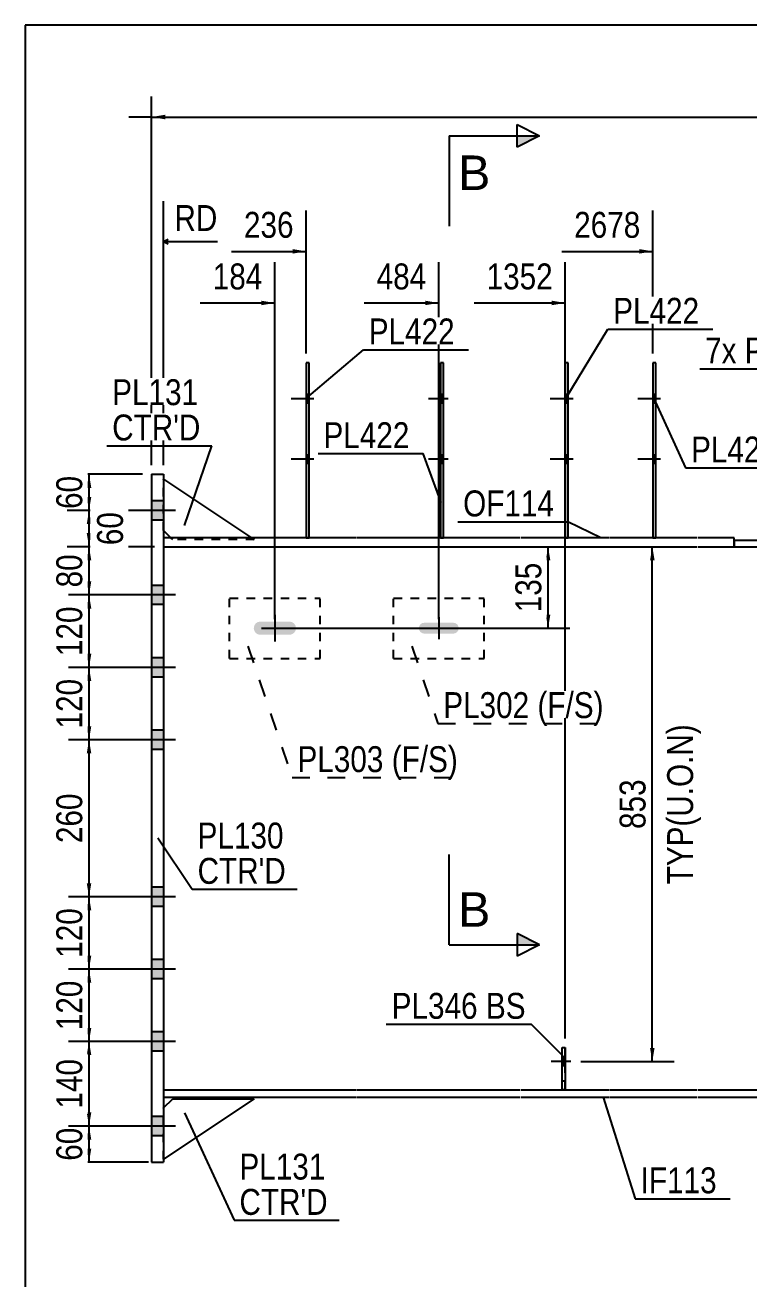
# Model space of a CAD drawing. Header units: millimetres. Extents: x -18 to 386, y -189 to 88.
# Drawn here: x -15.3 to 64.6, y -50.9 to 87.6 of the extents above; entities that cross this region are included whole.
import ezdxf

# ---------------------------------------------------------------- set-up
doc = ezdxf.new("R2010")
doc.units = ezdxf.units.MM
doc.linetypes.add('DXK_LINE_DOT1', pattern=[1.8814, 0.9407, -0.9407])
doc.linetypes.add('DXK_LINE_DOT2', pattern=[3.9198, 1.9599, -1.9599])
doc.styles.add('Arial', font='ARIAL.TTF', dxfattribs={"height": 0.2})
doc.styles.add('Arial Narrow', font='ARIALN.TTF', dxfattribs={"height": 0.2})

# ---------------------------------------------------------------- blocks, each defined once
blk = doc.blocks.new('Unknown-623477846-1210')
at = {"color": 5, "linetype": 'Continuous'}
for p, q in [((384.7, 87.63), (-15.3, 87.63)), ((-15.3, 87.63), (-15.3, -189.37))]:
    blk.add_line(p, q, dxfattribs=at)
blk = doc.blocks.new('Bolt-623477846-1665 - 1585')
at = {"linetype": 'Continuous'}
blk.add_hatch(color=3, dxfattribs=at).paths.add_polyline_path([(32.54, 20.77), (32.58, 21), (32.54, 21.23), (32.41, 21.43), (32.21, 21.56), (31.98, 21.6), (28.78, 21.6), (28.55, 21.56), (28.36, 21.43), (28.23, 21.23), (28.18, 21), (28.23, 20.77), (28.36, 20.58), (28.55, 20.45), (28.78, 20.4), (31.98, 20.4), (32.21, 20.45), (32.41, 20.58)])
at = {"color": 3, "linetype": 'Continuous'}
for p, q in [((30.38, 22.2), (30.38, 19.8)), ((29.18, 21), (31.58, 21))]:
    blk.add_line(p, q, dxfattribs=at)
blk = doc.blocks.new('Part-623477846-1671 - 1585')
at = {"color": 2, "linetype": 'Continuous'}
for p, q in [((62.98, 30.67), (62.98, 30)), ((73.65, 30.67), (62.98, 30.67)), ((83.48, 30.67), (73.75, 30.67)), ((93.15, 30.67), (83.58, 30.67)), ((122.33, 30.67), (93.25, 30.67)), ((122.33, 30), (122.33, 30.67)), ((62.98, 30), (73.65, 30)), ((73.75, 30), (83.48, 30)), ((83.58, 30), (93.15, 30)), ((93.25, 30), (122.33, 30))]:
    blk.add_line(p, q, dxfattribs=at)
blk = doc.blocks.new('Part-623477846-1683 - 1585')
at = {"color": 2, "linetype": 'Continuous'}
for p, q in [((-1.33, 38), (0, 38)), ((-1.33, 38), (-1.33, -38)), ((0, 38), (0, -38)), ((-1.33, -38), (0, -38))]:
    blk.add_line(p, q, dxfattribs=at)
blk = doc.blocks.new('Part-623477846-1688 - 1585')
at = {"color": 7, "linetype": 'DXK_LINE_DOT1'}
for p, q in [((25.38, 17.67), (25.38, 24.33)), ((25.38, 24.33), (35.38, 24.33)), ((35.38, 17.67), (35.38, 24.33)), ((25.38, 17.67), (35.38, 17.67))]:
    blk.add_line(p, q, dxfattribs=at)
blk = doc.blocks.new('Bolt-623477846-1648 - 1585')
at = {"linetype": 'Continuous'}
blk.add_hatch(color=3, dxfattribs=at).paths.add_polyline_path([(44.35, -27.33), (44.35, -26.4), (44.02, -26.4), (44.02, -27.33)])
at = {"color": 3, "linetype": 'Continuous'}
for p, q in [((44.98, -26.87), (42.78, -26.87)), ((44.35, -26.4), (44.02, -26.4)), ((44.35, -27.33), (44.02, -27.33))]:
    blk.add_line(p, q, dxfattribs=at)
blk = doc.blocks.new('Bolt-623477846-1649 - 1585')
at = {"color": 3, "linetype": 'DXK_LINE_DOT2'}
for p, q in [((44.98, -26.87), (42.78, -26.87)), ((44.35, -26.4), (44.02, -26.4)), ((44.35, -27.33), (44.02, -27.33))]:
    blk.add_line(p, q, dxfattribs=at)
blk = doc.blocks.new('Bolt-623477846-1653 - 1585')
at = {"linetype": 'Continuous'}
for points in [[(16.07, 45.87), (16.07, 46.8), (15.73, 46.8), (15.73, 45.87)], [(16.07, 45.87), (16.07, 46.8), (15.73, 46.8), (15.73, 45.87)], [(16.07, 39.2), (16.07, 40.13), (15.73, 40.13), (15.73, 39.2)], [(16.07, 39.2), (16.07, 40.13), (15.73, 40.13), (15.73, 39.2)]]:
    blk.add_hatch(color=3, dxfattribs=at).paths.add_polyline_path(points)
at = {"color": 3, "linetype": 'Continuous'}
for p, q in [((16.6, 46.33), (14.07, 46.33)), ((16.6, 46.33), (14.07, 46.33)), ((16.07, 46.8), (15.73, 46.8)), ((16.07, 46.8), (15.73, 46.8)), ((16.07, 45.87), (15.73, 45.87)), ((16.07, 45.87), (15.73, 45.87)), ((16.6, 39.67), (14.07, 39.67)), ((16.6, 39.67), (14.07, 39.67)), ((16.07, 40.13), (15.73, 40.13)), ((16.07, 40.13), (15.73, 40.13)), ((16.07, 39.2), (15.73, 39.2)), ((16.07, 39.2), (15.73, 39.2))]:
    blk.add_line(p, q, dxfattribs=at)
blk = doc.blocks.new('Bolt-623477846-1654 - 1585')
at = {"linetype": 'Continuous'}
for points in [[(54.35, 45.87), (54.35, 46.8), (54.02, 46.8), (54.02, 45.87)], [(54.35, 45.87), (54.35, 46.8), (54.02, 46.8), (54.02, 45.87)], [(54.35, 39.2), (54.35, 40.13), (54.02, 40.13), (54.02, 39.2)], [(54.35, 39.2), (54.35, 40.13), (54.02, 40.13), (54.02, 39.2)]]:
    blk.add_hatch(color=3, dxfattribs=at).paths.add_polyline_path(points)
at = {"color": 3, "linetype": 'Continuous'}
for p, q in [((54.88, 46.33), (52.35, 46.33)), ((54.88, 46.33), (52.35, 46.33)), ((54.35, 46.8), (54.02, 46.8)), ((54.35, 46.8), (54.02, 46.8)), ((54.35, 45.87), (54.02, 45.87)), ((54.35, 45.87), (54.02, 45.87)), ((54.88, 39.67), (52.35, 39.67)), ((54.88, 39.67), (52.35, 39.67)), ((54.35, 40.13), (54.02, 40.13)), ((54.35, 40.13), (54.02, 40.13)), ((54.35, 39.2), (54.02, 39.2)), ((54.35, 39.2), (54.02, 39.2))]:
    blk.add_line(p, q, dxfattribs=at)
blk = doc.blocks.new('Bolt-623477846-1663 - 1585')
at = {"linetype": 'Continuous'}
for points in [[(44.68, 45.87), (44.68, 46.8), (44.35, 46.8), (44.35, 45.87)], [(44.68, 45.87), (44.68, 46.8), (44.35, 46.8), (44.35, 45.87)], [(44.68, 39.2), (44.68, 40.13), (44.35, 40.13), (44.35, 39.2)], [(44.68, 39.2), (44.68, 40.13), (44.35, 40.13), (44.35, 39.2)]]:
    blk.add_hatch(color=3, dxfattribs=at).paths.add_polyline_path(points)
at = {"color": 3, "linetype": 'Continuous'}
for p, q in [((45.22, 46.33), (42.68, 46.33)), ((45.22, 46.33), (42.68, 46.33)), ((44.68, 46.8), (44.35, 46.8)), ((44.68, 46.8), (44.35, 46.8)), ((44.68, 45.87), (44.35, 45.87)), ((44.68, 45.87), (44.35, 45.87)), ((45.22, 39.67), (42.68, 39.67)), ((45.22, 39.67), (42.68, 39.67)), ((44.68, 40.13), (44.35, 40.13)), ((44.68, 40.13), (44.35, 40.13)), ((44.68, 39.2), (44.35, 39.2)), ((44.68, 39.2), (44.35, 39.2))]:
    blk.add_line(p, q, dxfattribs=at)
blk = doc.blocks.new('Bolt-623477846-1664 - 1585')
at = {"linetype": 'Continuous'}
blk.add_hatch(color=3, dxfattribs=at).paths.add_polyline_path([(14.56, 20.72), (14.62, 21), (14.56, 21.28), (14.4, 21.52), (14.16, 21.68), (13.88, 21.73), (10.68, 21.73), (10.4, 21.68), (10.16, 21.52), (10.01, 21.28), (9.95, 21), (10.01, 20.72), (10.16, 20.48), (10.4, 20.32), (10.68, 20.27), (13.88, 20.27), (14.16, 20.32), (14.4, 20.48)])
at = {"color": 3, "linetype": 'Continuous'}
for p, q in [((12.28, 22.47), (12.28, 19.53)), ((10.82, 21), (13.75, 21))]:
    blk.add_line(p, q, dxfattribs=at)
blk = doc.blocks.new('Bolt-623477846-1667 - 1585')
at = {"linetype": 'Continuous'}
for points in [[(-1.33, 35.07), (-1.33, 32.93), (0, 32.93), (0, 35.07)], [(-1.33, 35.07), (-1.33, 32.93), (0, 32.93), (0, 35.07)], [(-1.33, 25.73), (-1.33, 23.6), (0, 23.6), (0, 25.73)], [(-1.33, 25.73), (-1.33, 23.6), (0, 23.6), (0, 25.73)], [(-1.33, 17.73), (-1.33, 15.6), (0, 15.6), (0, 17.73)], [(-1.33, 17.73), (-1.33, 15.6), (0, 15.6), (0, 17.73)], [(-1.33, 9.73), (-1.33, 7.6), (0, 7.6), (0, 9.73)], [(-1.33, 9.73), (-1.33, 7.6), (0, 7.6), (0, 9.73)], [(-1.33, -7.6), (-1.33, -9.73), (0, -9.73), (0, -7.6)], [(-1.33, -7.6), (-1.33, -9.73), (0, -9.73), (0, -7.6)], [(-1.33, -15.6), (-1.33, -17.73), (0, -17.73), (0, -15.6)], [(-1.33, -15.6), (-1.33, -17.73), (0, -17.73), (0, -15.6)], [(-1.33, -23.6), (-1.33, -25.73), (0, -25.73), (0, -23.6)], [(-1.33, -23.6), (-1.33, -25.73), (0, -25.73), (0, -23.6)], [(-1.33, -32.93), (-1.33, -35.07), (0, -35.07), (0, -32.93)], [(-1.33, -32.93), (-1.33, -35.07), (0, -35.07), (0, -32.93)]]:
    blk.add_hatch(color=3, dxfattribs=at).paths.add_polyline_path(points)
at = {"color": 3, "linetype": 'Continuous'}
for p, q in [((0, 35.07), (-1.33, 35.07)), ((0, 35.07), (-1.33, 35.07)), ((1.32, 34), (-6.67, 34)), ((1.32, 34), (-6.67, 34)), ((0, 32.93), (-1.33, 32.93)), ((0, 32.93), (-1.33, 32.93)), ((0, 25.73), (-1.33, 25.73)), ((0, 25.73), (-1.33, 25.73)), ((1.32, 24.67), (-6.67, 24.67)), ((1.32, 24.67), (-6.67, 24.67)), ((0, 23.6), (-1.33, 23.6)), ((0, 23.6), (-1.33, 23.6)), ((1.32, 16.67), (-6.67, 16.67)), ((1.32, 16.67), (-6.67, 16.67)), ((0, 17.73), (-1.33, 17.73)), ((0, 17.73), (-1.33, 17.73)), ((0, 15.6), (-1.33, 15.6)), ((0, 15.6), (-1.33, 15.6)), ((0, 9.73), (-1.33, 9.73)), ((0, 9.73), (-1.33, 9.73)), ((1.32, 8.67), (-6.67, 8.67)), ((1.32, 8.67), (-6.67, 8.67)), ((0, 7.6), (-1.33, 7.6)), ((0, 7.6), (-1.33, 7.6)), ((0, -7.6), (-1.33, -7.6)), ((0, -7.6), (-1.33, -7.6)), ((1.32, -8.67), (-6.67, -8.67)), ((1.32, -8.67), (-6.67, -8.67)), ((0, -9.73), (-1.33, -9.73)), ((0, -9.73), (-1.33, -9.73)), ((0, -15.6), (-1.33, -15.6)), ((0, -15.6), (-1.33, -15.6)), ((1.32, -16.67), (-6.67, -16.67)), ((1.32, -16.67), (-6.67, -16.67)), ((0, -17.73), (-1.33, -17.73)), ((0, -17.73), (-1.33, -17.73)), ((1.32, -24.67), (-6.67, -24.67)), ((1.32, -24.67), (-6.67, -24.67)), ((0, -23.6), (-1.33, -23.6)), ((0, -23.6), (-1.33, -23.6)), ((0, -25.73), (-1.33, -25.73)), ((0, -25.73), (-1.33, -25.73)), ((0, -32.93), (-1.33, -32.93)), ((0, -32.93), (-1.33, -32.93)), ((1.32, -34), (-6.67, -34)), ((1.32, -34), (-6.67, -34)), ((0, -35.07), (-1.33, -35.07)), ((0, -35.07), (-1.33, -35.07))]:
    blk.add_line(p, q, dxfattribs=at)
blk = doc.blocks.new('Part-623477846-1670 - 1585')
at = {"color": 2, "linetype": 'Continuous'}
for p, q in [((21.28, 31), (0, 31)), ((39.38, 31), (21.38, 31)), ((49.22, 31), (39.48, 31)), ((58.88, 31), (49.32, 31)), ((62.98, 31), (58.98, 31)), ((62.98, 30), (62.98, 31)), ((0, 30), (21.28, 30)), ((21.38, 30), (39.38, 30)), ((39.48, 30), (49.22, 30)), ((49.32, 30), (58.88, 30)), ((58.98, 30), (62.98, 30))]:
    blk.add_line(p, q, dxfattribs=at)
at = {"color": 7, "linetype": 'DXK_LINE_DOT1'}
blk.add_line((0, 31), (0, 30), dxfattribs=at)
blk = doc.blocks.new('Part-623477846-1676 - 1585')
at = {"color": 2, "linetype": 'Continuous'}
for p, q in [((0, -30), (21.28, -30)), ((21.38, -30), (39.38, -30)), ((39.48, -30), (49.22, -30)), ((49.32, -30), (58.88, -30)), ((58.98, -30), (69.65, -30)), ((69.65, -30), (69.65, -30.8)), ((0, -30.8), (21.28, -30.8)), ((21.38, -30.8), (39.38, -30.8)), ((39.48, -30.8), (49.22, -30.8)), ((49.32, -30.8), (58.88, -30.8)), ((58.98, -30.8), (69.65, -30.8))]:
    blk.add_line(p, q, dxfattribs=at)
at = {"color": 7, "linetype": 'DXK_LINE_DOT1'}
blk.add_line((0, -30), (0, -30.8), dxfattribs=at)
blk = doc.blocks.new('Part-623477846-1684 - 1585')
at = {"color": 2, "linetype": 'Continuous'}
for p, q in [((10, -31), (0, -37.67)), ((0, -32), (1, -31)), ((1, -31), (10, -31))]:
    blk.add_line(p, q, dxfattribs=at)
at = {"color": 7, "linetype": 'DXK_LINE_DOT1'}
blk.add_line((0, -37.67), (0, -32), dxfattribs=at)
blk = doc.blocks.new('Part-623477846-1685 - 1585')
at = {"color": 2, "linetype": 'Continuous'}
for p, q in [((0, 37.47), (9.7, 31)), ((0, 31.8), (0.8, 31))]:
    blk.add_line(p, q, dxfattribs=at)
at = {"color": 7, "linetype": 'DXK_LINE_DOT1'}
for p, q in [((0, 31.8), (0, 37.47)), ((1, 30.8), (0.8, 31)), ((10, 30.8), (1, 30.8)), ((9.7, 31), (10, 30.8))]:
    blk.add_line(p, q, dxfattribs=at)
blk = doc.blocks.new('Part-623477846-1689 - 1585')
at = {"color": 7, "linetype": 'DXK_LINE_DOT1'}
for p, q in [((7.28, 17.67), (7.28, 24.33)), ((7.28, 24.33), (17.28, 24.33)), ((17.28, 17.67), (17.28, 24.33)), ((7.28, 17.67), (17.28, 17.67))]:
    blk.add_line(p, q, dxfattribs=at)
blk = doc.blocks.new('Part-623477846-1690 - 1585')
at = {"color": 2, "linetype": 'Continuous'}
for p, q in [((44.68, 50.33), (44.35, 50.33)), ((44.35, 50.33), (44.35, 31)), ((44.68, 31), (44.68, 50.33))]:
    blk.add_line(p, q, dxfattribs=at)
at = {"color": 7, "linetype": 'DXK_LINE_DOT1'}
blk.add_line((44.35, 31), (44.68, 31), dxfattribs=at)
blk = doc.blocks.new('Part-623477846-1699 - 1585')
at = {"color": 2, "linetype": 'Continuous'}
for p, q in [((54.35, 50.33), (54.02, 50.33)), ((54.02, 50.33), (54.02, 31)), ((54.35, 31), (54.35, 50.33))]:
    blk.add_line(p, q, dxfattribs=at)
at = {"color": 7, "linetype": 'DXK_LINE_DOT1'}
blk.add_line((54.02, 31), (54.35, 31), dxfattribs=at)
blk = doc.blocks.new('Part-623477846-1700 - 1585')
at = {"color": 2, "linetype": 'Continuous'}
for p, q in [((16.07, 50.33), (15.73, 50.33)), ((15.73, 50.33), (15.73, 31)), ((16.07, 31), (16.07, 50.33))]:
    blk.add_line(p, q, dxfattribs=at)
at = {"color": 7, "linetype": 'DXK_LINE_DOT1'}
blk.add_line((15.73, 31), (16.07, 31), dxfattribs=at)
blk = doc.blocks.new('Part-623477846-1704 - 1585')
at = {"color": 7, "linetype": 'DXK_LINE_DOT1'}
for p, q in [((44.02, -30), (44.02, -25.33)), ((44.02, -25.33), (44.35, -25.33)), ((44.35, -30), (44.35, -25.33)), ((44.02, -29), (44.35, -29)), ((44.35, -30), (44.02, -30))]:
    blk.add_line(p, q, dxfattribs=at)
blk = doc.blocks.new('Part-623477846-1705 - 1585')
at = {"color": 2, "linetype": 'Continuous'}
for p, q in [((44.02, -30), (44.02, -25.33)), ((44.02, -25.33), (44.35, -25.33)), ((44.35, -25.33), (44.35, -30))]:
    blk.add_line(p, q, dxfattribs=at)
blk = doc.blocks.new('Part-623477846-1716 - 1585')
at = {"color": 7, "linetype": 'DXK_LINE_DOT1'}
for p, q in [((0, 30), (0, -30)), ((0, 30), (21.28, 30)), ((21.38, 30), (39.38, 30)), ((39.48, 30), (49.22, 30)), ((49.32, 30), (58.88, 30)), ((58.98, 30), (73.65, 30)), ((73.75, 30), (83.48, 30)), ((83.58, 30), (93.15, 30)), ((93.25, 30), (108.33, 30)), ((0, -30), (21.28, -30)), ((21.38, -30), (39.38, -30)), ((39.48, -30), (44.02, -30)), ((44.35, -30), (49.22, -30)), ((49.32, -30), (58.88, -30)), ((58.98, -30), (73.65, -30)), ((73.75, -30), (78.28, -30)), ((78.62, -30), (83.48, -30)), ((83.58, -30), (93.15, -30)), ((93.25, -30), (108.33, -30))]:
    blk.add_line(p, q, dxfattribs=at)
at = {"color": 2, "linetype": 'Continuous'}
blk.add_line((108.33, 30), (108.33, -30), dxfattribs=at)
blk = doc.blocks.new('Part-623477846-1725 - 1585')
at = {"color": 2, "linetype": 'Continuous'}
for p, q in [((30.9, 50.33), (30.57, 50.33)), ((30.57, 50.33), (30.57, 31)), ((30.9, 31), (30.9, 50.33))]:
    blk.add_line(p, q, dxfattribs=at)
at = {"color": 7, "linetype": 'DXK_LINE_DOT1'}
blk.add_line((30.57, 31), (30.9, 31), dxfattribs=at)
blk = doc.blocks.new('Bolt-623477846-1726 - 1585')
at = {"linetype": 'Continuous'}
for points in [[(30.9, 45.87), (30.9, 46.8), (30.57, 46.8), (30.57, 45.87)], [(30.9, 45.87), (30.9, 46.8), (30.57, 46.8), (30.57, 45.87)], [(30.9, 39.2), (30.9, 40.13), (30.57, 40.13), (30.57, 39.2)], [(30.9, 39.2), (30.9, 40.13), (30.57, 40.13), (30.57, 39.2)]]:
    blk.add_hatch(color=3, dxfattribs=at).paths.add_polyline_path(points)
at = {"color": 3, "linetype": 'Continuous'}
for p, q in [((31.43, 46.33), (29.23, 46.33)), ((31.43, 46.33), (29.23, 46.33)), ((30.9, 46.8), (30.57, 46.8)), ((30.9, 46.8), (30.57, 46.8)), ((30.9, 45.87), (30.57, 45.87)), ((30.9, 45.87), (30.57, 45.87)), ((31.43, 39.67), (29.23, 39.67)), ((31.43, 39.67), (29.23, 39.67)), ((30.9, 40.13), (30.57, 40.13)), ((30.9, 40.13), (30.57, 40.13)), ((30.9, 39.2), (30.57, 39.2)), ((30.9, 39.2), (30.57, 39.2))]:
    blk.add_line(p, q, dxfattribs=at)
blk = doc.blocks.new('StraightDimension-623477846-2035 - 1585')
at = {"linetype": 'Continuous'}
for points in [[(-8.49, 15.17), (-8.24, 16.67), (-7.99, 15.17)], [(-7.99, 10.17), (-8.24, 8.67), (-8.49, 10.17)]]:
    blk.add_hatch(color=7, dxfattribs=at).paths.add_polyline_path(points)
at = {"color": 7, "linetype": 'Continuous'}
for p, q in [((-1, 16.67), (-10.49, 16.67)), ((-8.24, 8.67), (-8.24, 16.67)), ((-1, 8.67), (-10.49, 8.67))]:
    blk.add_line(p, q, dxfattribs=at)
at = {"color": 0}
blk.add_wipeout([(-8.39, 16.01), (-12.59, 16.01), (-12.59, 9.32), (-8.39, 9.32)], dxfattribs=at)
at = {"color": 3, "style": 'Arial Narrow'}
blk.add_text('120', height=2.863, rotation=90.0002, dxfattribs=at).set_placement((-8.99, 9.92))
blk = doc.blocks.new('StraightDimension-623477846-6845 - 1585')
at = {"linetype": 'Continuous'}
blk.add_hatch(color=7, dxfattribs=at).paths.add_polyline_path([(10.78, 57.18), (12.28, 56.93), (10.78, 56.68)])
at = {"color": 7, "linetype": 'Continuous'}
for p, q in [((12.28, 22), (12.28, 61.43)), ((4.05, 56.93), (12.28, 56.93))]:
    blk.add_line(p, q, dxfattribs=at)
at = {"color": 0, "linetype": 'Continuous'}
blk.add_wipeout([(6.53, 64.28), (6.53, 68.48), (0.59, 68.48), (0.59, 64.28)], dxfattribs=at)
at = {"color": 7, "linetype": 'Continuous'}
for p, q in [((0, 39), (0, 68.18)), ((0.5, 63.93), (0, 63.68)), ((0.5, 63.43), (0, 63.68)), ((5.93, 63.68), (0, 63.68))]:
    blk.add_line(p, q, dxfattribs=at)
at = {"color": 3, "linetype": 'Continuous', "style": 'Arial Narrow'}
blk.add_text('RD', height=2.863, dxfattribs=at).set_placement((1.19, 64.88))
at = {"color": 0}
blk.add_wipeout([(11.51, 57.83), (11.51, 62.03), (4.82, 62.03), (4.82, 57.83)], dxfattribs=at)
at = {"color": 3, "style": 'Arial Narrow'}
blk.add_text('184', height=2.863, dxfattribs=at).set_placement((5.42, 58.43))
blk = doc.blocks.new('StraightDimension-623477846-6842 - 1585')
at = {"linetype": 'Continuous'}
blk.add_hatch(color=7, dxfattribs=at).paths.add_polyline_path([(42.85, 57.18), (44.35, 56.93), (42.85, 56.68)])
at = {"color": 7, "linetype": 'Continuous'}
for p, q in [((44.35, -24.33), (44.35, 61.43)), ((34.29, 56.93), (44.35, 56.93))]:
    blk.add_line(p, q, dxfattribs=at)
at = {"color": 0}
blk.add_wipeout([(43.58, 57.83), (43.58, 62.03), (35.06, 62.03), (35.06, 57.83)], dxfattribs=at)
at = {"color": 3, "style": 'Arial Narrow'}
blk.add_text('1352', height=2.863, dxfattribs=at).set_placement((35.66, 58.43))
blk = doc.blocks.new('StraightDimension-623477846-6841 - 1585')
at = {"linetype": 'Continuous'}
blk.add_hatch(color=7, dxfattribs=at).paths.add_polyline_path([(52.52, 62.88), (54.02, 62.63), (52.52, 62.38)])
at = {"color": 7, "linetype": 'Continuous'}
for p, q in [((54.02, 51.33), (54.02, 67.13)), ((43.95, 62.63), (54.02, 62.63))]:
    blk.add_line(p, q, dxfattribs=at)
at = {"color": 0}
blk.add_wipeout([(53.24, 63.53), (53.24, 67.73), (44.73, 67.73), (44.73, 63.53)], dxfattribs=at)
at = {"color": 3, "style": 'Arial Narrow'}
blk.add_text('2678', height=2.863, dxfattribs=at).set_placement((45.33, 64.13))
blk = doc.blocks.new('StraightDimension-623477846-2042 - 1585')
at = {"linetype": 'Continuous'}
for points in [[(-8.49, 23.17), (-8.24, 24.67), (-7.99, 23.17)], [(-7.99, 18.17), (-8.24, 16.67), (-8.49, 18.17)]]:
    blk.add_hatch(color=7, dxfattribs=at).paths.add_polyline_path(points)
at = {"color": 7, "linetype": 'Continuous'}
for p, q in [((-1, 24.67), (-10.49, 24.67)), ((-8.24, 16.67), (-8.24, 24.67)), ((-1, 16.67), (-10.49, 16.67))]:
    blk.add_line(p, q, dxfattribs=at)
at = {"color": 0}
blk.add_wipeout([(-8.39, 24.01), (-12.59, 24.01), (-12.59, 17.32), (-8.39, 17.32)], dxfattribs=at)
at = {"color": 3, "style": 'Arial Narrow'}
blk.add_text('120', height=2.863, rotation=90.0002, dxfattribs=at).set_placement((-8.99, 17.92))
blk = doc.blocks.new('StraightDimension-623477846-1913 - 1585')
at = {"linetype": 'Continuous'}
for points in [[(53.71, 28.5), (53.96, 30), (54.21, 28.5)], [(54.21, -25.37), (53.96, -26.87), (53.71, -25.37)]]:
    blk.add_hatch(color=7, dxfattribs=at).paths.add_polyline_path(points)
at = {"color": 7, "linetype": 'Continuous'}
for p, q in [((46.07, 30), (56.36, 30)), ((53.96, -26.87), (53.96, 30)), ((46.07, -26.87), (56.36, -26.87))]:
    blk.add_line(p, q, dxfattribs=at)
at = {"color": 0, "linetype": 'Continuous'}
blk.add_wipeout([(59.06, 11.02), (54.86, 11.02), (54.86, -7.89), (59.06, -7.89)], dxfattribs=at)
at = {"color": 3, "linetype": 'Continuous', "style": 'Arial Narrow'}
blk.add_text('TYP(U.O.N)', height=2.863, rotation=90.0002, dxfattribs=at).set_placement((58.46, -7.29))
at = {"color": 0}
blk.add_wipeout([(53.81, 4.91), (49.61, 4.91), (49.61, -1.78), (53.81, -1.78)], dxfattribs=at)
at = {"color": 3, "style": 'Arial Narrow'}
blk.add_text('853', height=2.863, rotation=90.0002, dxfattribs=at).set_placement((53.21, -1.18))
blk = doc.blocks.new('StraightDimension-623477846-1926 - 1585')
at = {"linetype": 'Continuous'}
for points in [[(42.2, 28.5), (42.45, 30), (42.7, 28.5)], [(42.7, 22.5), (42.45, 21), (42.2, 22.5)]]:
    blk.add_hatch(color=7, dxfattribs=at).paths.add_polyline_path(points)
at = {"color": 7, "linetype": 'Continuous'}
for p, q in [((13.28, 30), (44.85, 30)), ((42.45, 21), (42.45, 30)), ((13.28, 21), (44.85, 21))]:
    blk.add_line(p, q, dxfattribs=at)
at = {"color": 0}
blk.add_wipeout([(42.3, 28.84), (38.1, 28.84), (38.1, 22.16), (42.3, 22.16)], dxfattribs=at)
at = {"color": 3, "style": 'Arial Narrow'}
blk.add_text('135', height=2.863, rotation=90.0002, dxfattribs=at).set_placement((41.7, 22.76))
blk = doc.blocks.new('StraightDimension-623477846-1994 - 1585')
at = {"linetype": 'Continuous'}
for points in [[(-8.49, 36.5), (-8.24, 38), (-7.99, 36.5)], [(-7.99, 35.5), (-8.24, 34), (-8.49, 35.5)]]:
    blk.add_hatch(color=7, dxfattribs=at).paths.add_polyline_path(points)
at = {"color": 7, "linetype": 'Continuous'}
for p, q in [((-2.33, 38), (-10.49, 38)), ((-8.24, 34), (-8.24, 38)), ((-1, 34), (-10.49, 34))]:
    blk.add_line(p, q, dxfattribs=at)
at = {"color": 0}
blk.add_wipeout([(-8.39, 38.43), (-12.59, 38.43), (-12.59, 33.57), (-8.39, 33.57)], dxfattribs=at)
at = {"color": 3, "style": 'Arial Narrow'}
blk.add_text('60', height=2.863, rotation=90.0002, dxfattribs=at).set_placement((-8.99, 34.17))
blk = doc.blocks.new('StraightDimension-623477846-2011 - 1585')
at = {"linetype": 'Continuous'}
for points in [[(-8.49, -18.17), (-8.24, -16.67), (-7.99, -18.17)], [(-7.99, -23.16), (-8.24, -24.66), (-8.49, -23.16)]]:
    blk.add_hatch(color=7, dxfattribs=at).paths.add_polyline_path(points)
at = {"color": 7, "linetype": 'Continuous'}
for p, q in [((-1, -16.67), (-10.49, -16.67)), ((-8.24, -24.66), (-8.24, -16.67)), ((-1, -24.66), (-10.49, -24.66))]:
    blk.add_line(p, q, dxfattribs=at)
at = {"color": 0}
blk.add_wipeout([(-8.39, -17.32), (-12.59, -17.32), (-12.59, -24.01), (-8.39, -24.01)], dxfattribs=at)
at = {"color": 3, "style": 'Arial Narrow'}
blk.add_text('120', height=2.863, rotation=90.0002, dxfattribs=at).set_placement((-8.99, -23.41))
blk = doc.blocks.new('StraightDimension-623477846-2021 - 1585')
at = {"linetype": 'Continuous'}
for points in [[(-8.49, -10.17), (-8.24, -8.67), (-7.99, -10.17)], [(-7.99, -15.17), (-8.24, -16.67), (-8.49, -15.17)]]:
    blk.add_hatch(color=7, dxfattribs=at).paths.add_polyline_path(points)
at = {"color": 7, "linetype": 'Continuous'}
for p, q in [((-1, -8.67), (-10.49, -8.67)), ((-8.24, -16.67), (-8.24, -8.67)), ((-1, -16.67), (-10.49, -16.67))]:
    blk.add_line(p, q, dxfattribs=at)
at = {"color": 0}
blk.add_wipeout([(-8.39, -9.32), (-12.59, -9.32), (-12.59, -16.01), (-8.39, -16.01)], dxfattribs=at)
at = {"color": 3, "style": 'Arial Narrow'}
blk.add_text('120', height=2.863, rotation=90.0002, dxfattribs=at).set_placement((-8.99, -15.41))
blk = doc.blocks.new('StraightDimension-623477846-2028 - 1585')
at = {"linetype": 'Continuous'}
for points in [[(-8.49, 7.17), (-8.24, 8.67), (-7.99, 7.17)], [(-7.99, -7.17), (-8.24, -8.67), (-8.49, -7.17)]]:
    blk.add_hatch(color=7, dxfattribs=at).paths.add_polyline_path(points)
at = {"color": 7, "linetype": 'Continuous'}
for p, q in [((-1, 8.67), (-10.49, 8.67)), ((-8.24, -8.67), (-8.24, 8.67)), ((-1, -8.67), (-10.49, -8.67))]:
    blk.add_line(p, q, dxfattribs=at)
at = {"color": 0}
blk.add_wipeout([(-8.39, 3.34), (-12.59, 3.34), (-12.59, -3.34), (-8.39, -3.34)], dxfattribs=at)
at = {"color": 3, "style": 'Arial Narrow'}
blk.add_text('260', height=2.863, rotation=90.0002, dxfattribs=at).set_placement((-8.99, -2.74))
blk = doc.blocks.new('StraightDimension-623477846-2052 - 1585')
at = {"linetype": 'Continuous'}
for points in [[(-8.49, -35.5), (-8.24, -34), (-7.99, -35.5)], [(-7.99, -36.5), (-8.24, -38), (-8.49, -36.5)]]:
    blk.add_hatch(color=7, dxfattribs=at).paths.add_polyline_path(points)
at = {"color": 7, "linetype": 'Continuous'}
for p, q in [((-1, -34), (-10.49, -34)), ((-8.24, -38), (-8.24, -34)), ((-1.67, -38), (-10.49, -38))]:
    blk.add_line(p, q, dxfattribs=at)
at = {"color": 0}
blk.add_wipeout([(-8.39, -33.57), (-12.59, -33.57), (-12.59, -38.43), (-8.39, -38.43)], dxfattribs=at)
at = {"color": 3, "style": 'Arial Narrow'}
blk.add_text('60', height=2.863, rotation=90.0002, dxfattribs=at).set_placement((-8.99, -37.83))
blk = doc.blocks.new('StraightDimension-623477846-2067 - 1585')
at = {"linetype": 'Continuous'}
for points in [[(-8.49, -26.16), (-8.24, -24.66), (-7.99, -26.16)], [(-7.99, -32.5), (-8.24, -34), (-8.49, -32.5)]]:
    blk.add_hatch(color=7, dxfattribs=at).paths.add_polyline_path(points)
at = {"color": 7, "linetype": 'Continuous'}
for p, q in [((-1, -24.66), (-10.49, -24.66)), ((-8.24, -34), (-8.24, -24.66)), ((-1, -34), (-10.49, -34))]:
    blk.add_line(p, q, dxfattribs=at)
at = {"color": 0}
blk.add_wipeout([(-8.39, -25.99), (-12.59, -25.99), (-12.59, -32.67), (-8.39, -32.67)], dxfattribs=at)
at = {"color": 3, "style": 'Arial Narrow'}
blk.add_text('140', height=2.863, rotation=90.0002, dxfattribs=at).set_placement((-8.99, -32.07))
blk = doc.blocks.new('StraightDimension-623477846-2082 - 1585')
at = {"linetype": 'Continuous'}
for points in [[(-8.49, 28.5), (-8.24, 30), (-7.99, 28.5)], [(-7.99, 26.17), (-8.24, 24.67), (-8.49, 26.17)]]:
    blk.add_hatch(color=7, dxfattribs=at).paths.add_polyline_path(points)
at = {"color": 7, "linetype": 'Continuous'}
for p, q in [((-1, 30), (-10.49, 30)), ((-8.24, 24.67), (-8.24, 30)), ((-1, 24.67), (-10.49, 24.67))]:
    blk.add_line(p, q, dxfattribs=at)
at = {"color": 0}
blk.add_wipeout([(-8.39, 29.76), (-12.59, 29.76), (-12.59, 24.91), (-8.39, 24.91)], dxfattribs=at)
at = {"color": 3, "style": 'Arial Narrow'}
blk.add_text('80', height=2.863, rotation=90.0002, dxfattribs=at).set_placement((-8.99, 25.51))
blk = doc.blocks.new('StraightDimension-623477846-2089 - 1585')
at = {"linetype": 'Continuous'}
for points in [[(-8.49, 32.5), (-8.24, 34), (-7.99, 32.5)], [(-7.99, 31.5), (-8.24, 30), (-8.49, 31.5)]]:
    blk.add_hatch(color=7, dxfattribs=at).paths.add_polyline_path(points)
at = {"color": 7, "linetype": 'Continuous'}
for p, q in [((-1, 34), (-10.64, 34)), ((-8.24, 30), (-8.24, 34)), ((-1, 30), (-10.64, 30))]:
    blk.add_line(p, q, dxfattribs=at)
at = {"color": 0}
blk.add_wipeout([(-3.89, 34.43), (-8.09, 34.43), (-8.09, 29.57), (-3.89, 29.57)], dxfattribs=at)
at = {"color": 3, "style": 'Arial Narrow'}
blk.add_text('60', height=2.863, rotation=90.0002, dxfattribs=at).set_placement((-4.49, 30.17))
blk = doc.blocks.new('StraightDimension-623477846-2380 - 1585')
at = {"linetype": 'Continuous'}
blk.add_hatch(color=7, dxfattribs=at).paths.add_polyline_path([(0.17, 77.22), (-1.33, 77.47), (0.17, 77.72)])
at = {"color": 7, "linetype": 'Continuous'}
for p, q in [((-1.33, 39), (-1.33, 79.72)), ((-1.33, 77.47), (-3.83, 77.47)), ((-1.33, 77.47), (370.61, 77.47))]:
    blk.add_line(p, q, dxfattribs=at)
blk = doc.blocks.new('StraightDimension-623477846-6843 - 1585')
at = {"linetype": 'Continuous'}
blk.add_hatch(color=7, dxfattribs=at).paths.add_polyline_path([(28.88, 57.18), (30.38, 56.93), (28.88, 56.68)])
at = {"color": 7, "linetype": 'Continuous'}
for p, q in [((30.38, 22), (30.38, 61.43)), ((22.15, 56.93), (30.38, 56.93))]:
    blk.add_line(p, q, dxfattribs=at)
at = {"color": 0}
blk.add_wipeout([(29.61, 57.83), (29.61, 62.03), (22.92, 62.03), (22.92, 57.83)], dxfattribs=at)
at = {"color": 3, "style": 'Arial Narrow'}
blk.add_text('484', height=2.863, dxfattribs=at).set_placement((23.52, 58.43))
blk = doc.blocks.new('StraightDimension-623477846-6844 - 1585')
at = {"linetype": 'Continuous'}
blk.add_hatch(color=7, dxfattribs=at).paths.add_polyline_path([(14.23, 62.88), (15.73, 62.63), (14.23, 62.38)])
at = {"color": 7, "linetype": 'Continuous'}
for p, q in [((15.73, 51.33), (15.73, 67.13)), ((7.5, 62.63), (15.73, 62.63))]:
    blk.add_line(p, q, dxfattribs=at)
at = {"color": 0}
blk.add_wipeout([(14.96, 63.53), (14.96, 67.73), (8.27, 67.73), (8.27, 63.53)], dxfattribs=at)
at = {"color": 3, "style": 'Arial Narrow'}
blk.add_text('236', height=2.863, dxfattribs=at).set_placement((8.87, 64.13))
blk = doc.blocks.new('Mark-623477846-4586 - 1585')
at = {"color": 0}
blk.add_wipeout([(59.15, 54.63), (59.15, 57.63), (49.64, 57.63), (49.64, 54.63)], dxfattribs=at)
blk.add_wipeout([(59.15, 54.63), (59.15, 57.63), (49.64, 57.63), (49.64, 54.63)], dxfattribs=at)
at = {"color": 7, "linetype": 'Continuous'}
for p, q in [((44.44, 46.44), (49.04, 54.03)), ((49.04, 54.03), (60.65, 54.03))]:
    blk.add_line(p, q, dxfattribs=at)
at = {"color": 3, "style": 'Arial Narrow'}
blk.add_text('PL422', height=2.863, dxfattribs=at).set_placement((49.64, 54.63))
blk = doc.blocks.new('Mark-623477846-4580 - 1585')
at = {"color": 0}
for points in [[(17.88, -39.91), (17.88, -36.91), (8.37, -36.91), (8.37, -39.91)], [(18.13, -43.81), (18.13, -40.81), (8.37, -40.81), (8.37, -43.81)]]:
    blk.add_wipeout(points, dxfattribs=at)
for points in [[(17.88, -39.91), (17.88, -36.91), (8.37, -36.91), (8.37, -39.91)], [(18.13, -43.81), (18.13, -40.81), (8.37, -40.81), (8.37, -43.81)]]:
    blk.add_wipeout(points, dxfattribs=at)
at = {"color": 7, "linetype": 'Continuous'}
for p, q in [((2.3, -32.54), (7.77, -44.41)), ((7.77, -44.41), (19.38, -44.41))]:
    blk.add_line(p, q, dxfattribs=at)
at = {"color": 3, "style": 'Arial Narrow'}
blk.add_text('PL131', height=2.863, dxfattribs=at).set_placement((8.37, -39.91))
at = {"color": 1, "style": 'Arial Narrow'}
blk.add_text("CTR'D", height=2.863, dxfattribs=at).set_placement((8.37, -43.81))
blk = doc.blocks.new('Mark-623477846-4616 - 1585')
at = {"color": 7, "linetype": 'Continuous'}
blk.add_line((30.65, 34.89), (28.66, 40.29), dxfattribs=at)
at = {"color": 0}
blk.add_wipeout([(27.16, 40.89), (27.16, 43.89), (17.65, 43.89), (17.65, 40.89)], dxfattribs=at)
blk.add_wipeout([(27.16, 40.89), (27.16, 43.89), (17.65, 43.89), (17.65, 40.89)], dxfattribs=at)
at = {"color": 7, "linetype": 'Continuous'}
blk.add_line((17.05, 40.29), (28.66, 40.29), dxfattribs=at)
at = {"color": 3, "style": 'Arial Narrow'}
blk.add_text('PL422', height=2.863, dxfattribs=at).set_placement((17.65, 40.89))
blk = doc.blocks.new('SectionMark-623477846-2390 - 1585')
at = {"linetype": 'Continuous'}
for points in [[(39.02, 74.15), (39.02, 75.4), (41.52, 75.4)], [(39.02, -13.99), (39.02, -12.74), (41.52, -13.99)]]:
    blk.add_hatch(color=30, dxfattribs=at).paths.add_polyline_path(points)
at = {"color": 30, "linetype": 'Continuous'}
for p, q in [((39.02, 74.15), (39.02, 76.65)), ((39.02, 76.65), (41.52, 75.4)), ((31.52, 75.4), (31.52, 65.4)), ((31.52, 75.4), (41.52, 75.4)), ((41.52, 75.4), (39.02, 74.15)), ((31.52, -13.99), (31.52, -3.99)), ((41.52, -13.99), (39.02, -12.74)), ((39.02, -12.74), (39.02, -15.24)), ((31.52, -13.99), (41.52, -13.99)), ((41.52, -13.99), (39.02, -15.24))]:
    blk.add_line(p, q, dxfattribs=at)
at = {"color": 0, "linetype": 'Continuous'}
for points in [[(36.07, 69.4), (36.07, 73.4), (32.52, 73.4), (32.52, 69.4)], [(36.07, -11.99), (36.07, -7.99), (32.52, -7.99), (32.52, -11.99)]]:
    blk.add_wipeout(points, dxfattribs=at)
at = {"color": 96, "linetype": 'Continuous', "style": 'Arial'}
for p in [(32.52, 69.4), (32.52, -11.99)]:
    blk.add_text('B', height=3.82, dxfattribs=at).set_placement(p)
blk = doc.blocks.new('MarkSet-623477846-4448 - 1585')
at = {"color": 0}
for points in [[(34.69, -22.15), (34.69, -19.15), (25.18, -19.15), (25.18, -22.15)], [(39.97, -22.15), (39.97, -19.15), (35.59, -19.15), (35.59, -22.15)]]:
    blk.add_wipeout(points, dxfattribs=at)
for points in [[(34.69, -22.15), (34.69, -19.15), (25.18, -19.15), (25.18, -22.15)], [(39.97, -22.15), (39.97, -19.15), (35.59, -19.15), (35.59, -22.15)]]:
    blk.add_wipeout(points, dxfattribs=at)
at = {"color": 7, "linetype": 'Continuous'}
for p in [(24.58, -22.75), (44.1, -26.29)]:
    blk.add_line(p, (40.57, -22.75), dxfattribs=at)
at = {"color": 3, "style": 'Arial Narrow'}
for s, p in [('PL346', (25.18, -22.15)), ('BS', (35.59, -22.15))]:
    blk.add_text(s, height=2.863, dxfattribs=at).set_placement(p)
blk = doc.blocks.new('Mark-623477846-4538 - 1585')
at = {"color": 7, "linetype": 'Continuous'}
blk.add_line((48.27, 31), (44.62, 32.75), dxfattribs=at)
at = {"color": 0}
blk.add_wipeout([(43.12, 33.35), (43.12, 36.35), (33.07, 36.35), (33.07, 33.35)], dxfattribs=at)
blk.add_wipeout([(43.12, 33.35), (43.12, 36.35), (33.07, 36.35), (33.07, 33.35)], dxfattribs=at)
at = {"color": 7, "linetype": 'Continuous'}
blk.add_line((32.47, 32.75), (44.62, 32.75), dxfattribs=at)
at = {"color": 3, "style": 'Arial Narrow'}
blk.add_text('OF114', height=2.863, dxfattribs=at).set_placement((33.07, 33.35))
blk = doc.blocks.new('Mark-623477846-4556 - 1585')
at = {"color": 0}
blk.add_wipeout([(61.07, -41.43), (61.07, -38.43), (52.67, -38.43), (52.67, -41.43)], dxfattribs=at)
blk.add_wipeout([(61.07, -41.43), (61.07, -38.43), (52.67, -38.43), (52.67, -41.43)], dxfattribs=at)
at = {"color": 7, "linetype": 'Continuous'}
for p, q in [((48.53, -30.8), (52.07, -42.03)), ((52.07, -42.03), (62.57, -42.03))]:
    blk.add_line(p, q, dxfattribs=at)
at = {"color": 3, "style": 'Arial Narrow'}
blk.add_text('IF113', height=2.863, dxfattribs=at).set_placement((52.67, -41.43))
blk = doc.blocks.new('Mark-623477846-4577 - 1585')
at = {"color": 0}
for points in [[(13.26, -3.34), (13.26, -0.34), (3.75, -0.34), (3.75, -3.34)], [(13.51, -7.24), (13.51, -4.24), (3.75, -4.24), (3.75, -7.24)]]:
    blk.add_wipeout(points, dxfattribs=at)
for points in [[(13.26, -3.34), (13.26, -0.34), (3.75, -0.34), (3.75, -3.34)], [(13.51, -7.24), (13.51, -4.24), (3.75, -4.24), (3.75, -7.24)]]:
    blk.add_wipeout(points, dxfattribs=at)
at = {"color": 7, "linetype": 'Continuous'}
for p, q in [((-0.66, -2.17), (3.15, -7.84)), ((3.15, -7.84), (14.76, -7.84))]:
    blk.add_line(p, q, dxfattribs=at)
at = {"color": 3, "style": 'Arial Narrow'}
blk.add_text('PL130', height=2.863, dxfattribs=at).set_placement((3.75, -3.34))
at = {"color": 1, "style": 'Arial Narrow'}
blk.add_text("CTR'D", height=2.863, dxfattribs=at).set_placement((3.75, -7.24))
blk = doc.blocks.new('Mark-623477846-4583 - 1585')
at = {"color": 0}
for points in [[(3.82, 45.64), (3.82, 48.64), (-5.68, 48.64), (-5.68, 45.64)], [(4.07, 41.74), (4.07, 44.74), (-5.68, 44.74), (-5.68, 41.74)]]:
    blk.add_wipeout(points, dxfattribs=at)
for points in [[(3.82, 45.64), (3.82, 48.64), (-5.68, 48.64), (-5.68, 45.64)], [(4.07, 41.74), (4.07, 44.74), (-5.68, 44.74), (-5.68, 41.74)]]:
    blk.add_wipeout(points, dxfattribs=at)
at = {"color": 7, "linetype": 'Continuous'}
for p in [(-6.28, 41.14), (2.3, 32.34)]:
    blk.add_line(p, (5.32, 41.14), dxfattribs=at)
at = {"color": 3, "style": 'Arial Narrow'}
blk.add_text('PL131', height=2.863, dxfattribs=at).set_placement((-5.68, 45.64))
at = {"color": 1, "style": 'Arial Narrow'}
blk.add_text("CTR'D", height=2.863, dxfattribs=at).set_placement((-5.68, 41.74))
blk = doc.blocks.new('Mark-623477846-4598 - 1585')
at = {"color": 0}
blk.add_wipeout([(67.74, 39.31), (67.74, 42.31), (58.24, 42.31), (58.24, 39.31)], dxfattribs=at)
blk.add_wipeout([(67.74, 39.31), (67.74, 42.31), (58.24, 42.31), (58.24, 39.31)], dxfattribs=at)
at = {"color": 7, "linetype": 'Continuous'}
for p, q in [((54.1, 46.44), (57.64, 38.71)), ((57.64, 38.71), (69.24, 38.71))]:
    blk.add_line(p, q, dxfattribs=at)
at = {"color": 3, "style": 'Arial Narrow'}
blk.add_text('PL422', height=2.863, dxfattribs=at).set_placement((58.24, 39.31))
blk = doc.blocks.new('Mark-623477846-4601 - 1585')
at = {"color": 0}
blk.add_wipeout([(32.15, 52.35), (32.15, 55.35), (22.65, 55.35), (22.65, 52.35)], dxfattribs=at)
blk.add_wipeout([(32.15, 52.35), (32.15, 55.35), (22.65, 55.35), (22.65, 52.35)], dxfattribs=at)
at = {"color": 7, "linetype": 'Continuous'}
for p, q in [((15.82, 46.44), (22.05, 51.75)), ((22.05, 51.75), (33.65, 51.75))]:
    blk.add_line(p, q, dxfattribs=at)
at = {"color": 3, "style": 'Arial Narrow'}
blk.add_text('PL422', height=2.863, dxfattribs=at).set_placement((22.65, 52.35))
blk = doc.blocks.new('MarkSet-623477846-5080 - 1585')
at = {"color": 7, "linetype": 'Continuous'}
blk.add_line((78.7, 46.11), (75.17, 49.65), dxfattribs=at)
at = {"color": 0}
for points in [[(63.26, 50.25), (63.26, 53.25), (59.79, 53.25), (59.79, 50.25)], [(73.67, 50.25), (73.67, 53.25), (64.16, 53.25), (64.16, 50.25)]]:
    blk.add_wipeout(points, dxfattribs=at)
for points in [[(63.26, 50.25), (63.26, 53.25), (59.79, 53.25), (59.79, 50.25)], [(73.67, 50.25), (73.67, 53.25), (64.16, 53.25), (64.16, 50.25)]]:
    blk.add_wipeout(points, dxfattribs=at)
at = {"color": 7, "linetype": 'Continuous'}
blk.add_line((59.19, 49.65), (75.17, 49.65), dxfattribs=at)
at = {"color": 3, "style": 'Arial Narrow'}
for s, p in [('7x', (59.79, 50.25)), ('PL354', (64.16, 50.25))]:
    blk.add_text(s, height=2.863, dxfattribs=at).set_placement(p)
blk = doc.blocks.new('Mark-623477846-5120 - 1585')
at = {"color": 0}
for points in [[(40.38, 11.07), (40.38, 14.07), (30.88, 14.07), (30.88, 11.07)], [(48.58, 11.07), (48.58, 14.07), (41.28, 14.07), (41.28, 11.07)]]:
    blk.add_wipeout(points, dxfattribs=at)
for points in [[(40.38, 11.07), (40.38, 14.07), (30.88, 14.07), (30.88, 11.07)], [(48.58, 11.07), (48.58, 14.07), (41.28, 14.07), (41.28, 11.07)]]:
    blk.add_wipeout(points, dxfattribs=at)
at = {"color": 7, "linetype": 'DXK_LINE_DOT2'}
for p, q in [((27.4, 19.02), (30.28, 10.47)), ((30.28, 10.47), (49.18, 10.47))]:
    blk.add_line(p, q, dxfattribs=at)
at = {"color": 3, "style": 'Arial Narrow'}
for s, p in [('PL302', (30.88, 11.07)), ('(F/', (41.28, 11.07)), ('S)', (45.29, 11.07))]:
    blk.add_text(s, height=2.863, dxfattribs=at).set_placement(p)
blk = doc.blocks.new('Mark-623477846-5123 - 1585')
at = {"color": 0}
for points in [[(24.29, 5.1), (24.29, 8.1), (14.78, 8.1), (14.78, 5.1)], [(32.48, 5.1), (32.48, 8.1), (25.19, 8.1), (25.19, 5.1)]]:
    blk.add_wipeout(points, dxfattribs=at)
for points in [[(24.29, 5.1), (24.29, 8.1), (14.78, 8.1), (14.78, 5.1)], [(32.48, 5.1), (32.48, 8.1), (25.19, 8.1), (25.19, 5.1)]]:
    blk.add_wipeout(points, dxfattribs=at)
at = {"color": 7, "linetype": 'DXK_LINE_DOT2'}
for p, q in [((9.3, 19.02), (14.18, 4.5)), ((14.18, 4.5), (33.08, 4.5))]:
    blk.add_line(p, q, dxfattribs=at)
at = {"color": 3, "style": 'Arial Narrow'}
for s, p in [('PL303', (14.78, 5.1)), ('(F/', (25.19, 5.1)), ('S)', (29.2, 5.1))]:
    blk.add_text(s, height=2.863, dxfattribs=at).set_placement(p)

msp = doc.modelspace()

# ---------------------------------------------------------------- block references
for name in ['Unknown-623477846-1210', 'Part-623477846-1700 - 1585', 'Part-623477846-1725 - 1585', 'Part-623477846-1690 - 1585', 'Part-623477846-1699 - 1585', 'Bolt-623477846-1653 - 1585', 'Bolt-623477846-1726 - 1585', 'Bolt-623477846-1663 - 1585', 'Bolt-623477846-1654 - 1585', 'Part-623477846-1683 - 1585', 'Part-623477846-1685 - 1585', 'Bolt-623477846-1667 - 1585', 'Part-623477846-1670 - 1585', 'Part-623477846-1671 - 1585', 'Part-623477846-1716 - 1585', 'Part-623477846-1689 - 1585', 'Part-623477846-1688 - 1585', 'Bolt-623477846-1664 - 1585', 'Bolt-623477846-1665 - 1585', 'Part-623477846-1704 - 1585', 'Part-623477846-1705 - 1585', 'Bolt-623477846-1648 - 1585', 'Bolt-623477846-1649 - 1585', 'Part-623477846-1676 - 1585', 'Part-623477846-1684 - 1585']:
    msp.add_blockref(name, (0, 0))

# ---------------------------------------------------------------- next in the draw order: block references
for name in ['StraightDimension-623477846-6845 - 1585', 'StraightDimension-623477846-6842 - 1585', 'StraightDimension-623477846-1994 - 1585', 'StraightDimension-623477846-1913 - 1585', 'StraightDimension-623477846-2035 - 1585', 'StraightDimension-623477846-2011 - 1585', 'Mark-623477846-4556 - 1585', 'Mark-623477846-4580 - 1585', 'StraightDimension-623477846-2052 - 1585']:
    msp.add_blockref(name, (0, 0))

# ---------------------------------------------------------------- next in the draw order: block references
for name in ['StraightDimension-623477846-6841 - 1585', 'StraightDimension-623477846-1926 - 1585', 'StraightDimension-623477846-2042 - 1585', 'StraightDimension-623477846-2021 - 1585', 'MarkSet-623477846-4448 - 1585', 'StraightDimension-623477846-2067 - 1585']:
    msp.add_blockref(name, (0, 0))

# ---------------------------------------------------------------- next in the draw order: block references
for name in ['StraightDimension-623477846-2380 - 1585', 'StraightDimension-623477846-2082 - 1585', 'StraightDimension-623477846-2028 - 1585']:
    msp.add_blockref(name, (0, 0))

# ---------------------------------------------------------------- next in the draw order: block references
for name in ['SectionMark-623477846-2390 - 1585', 'StraightDimension-623477846-6844 - 1585', 'StraightDimension-623477846-6843 - 1585', 'Mark-623477846-4586 - 1585', 'StraightDimension-623477846-2089 - 1585', 'Mark-623477846-4577 - 1585']:
    msp.add_blockref(name, (0, 0))

# ---------------------------------------------------------------- next in the draw order: block references
for name in ['Mark-623477846-4601 - 1585', 'Mark-623477846-4583 - 1585', 'Mark-623477846-4598 - 1585', 'Mark-623477846-4616 - 1585', 'Mark-623477846-4538 - 1585', 'Mark-623477846-5120 - 1585']:
    msp.add_blockref(name, (0, 0))

# ---------------------------------------------------------------- next in the draw order: block references
for name in ['MarkSet-623477846-5080 - 1585', 'Mark-623477846-5123 - 1585']:
    msp.add_blockref(name, (0, 0))

doc.saveas('drawing.dxf')
